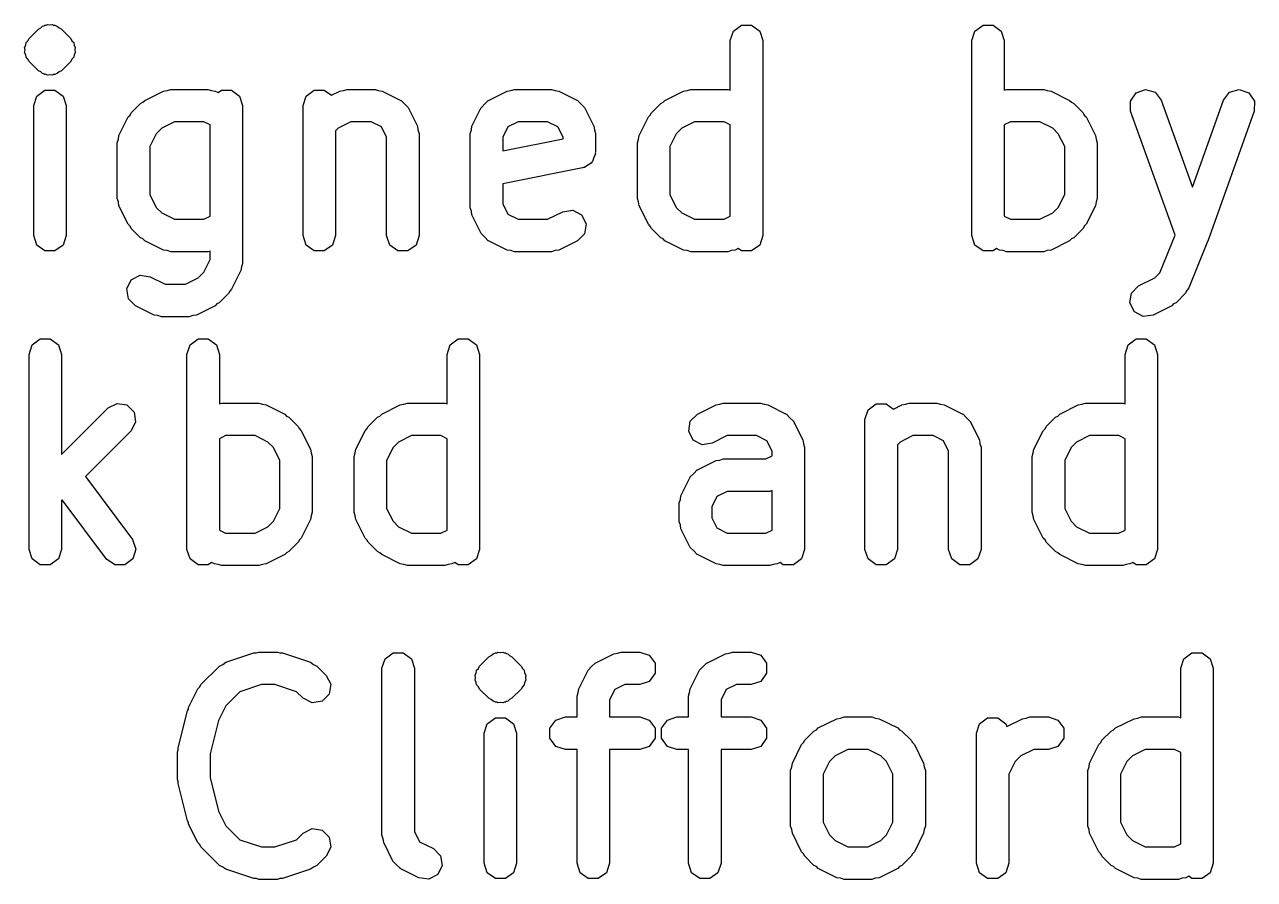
# Model space of a CAD drawing. Extents: x 0 to 132, y -20 to 105.
# Drawn here: x 71.59 to 79.16, y 0.68 to 5.94 of the extents above; entities that cross this region are included whole.
import ezdxf

# ---------------------------------------------------------------- set-up
doc = ezdxf.new("R2010")
doc.units = 0
doc.layers.add('BLACK', color=7, linetype='CONTINUOUS')

msp = doc.modelspace()

# ---------------------------------------------------------------- linework, layer by layer
at = {"layer": 'BLACK', "linetype": 'CONTINUOUS'}
for p, q in [((71.6181, 5.85271), (71.6753, 5.90985)), ((71.6753, 5.90985), (71.6894, 5.91704)), ((71.6894, 5.91704), (71.7006, 5.92824)), ((71.7006, 5.92824), (71.7086, 5.92951)), ((71.7086, 5.92951), (71.7151, 5.93425)), ((71.7151, 5.93425), (71.7232, 5.93425)), ((71.7232, 5.93425), (71.7304, 5.93791)), ((71.7304, 5.93791), (71.746, 5.93543)), ((71.746, 5.93543), (71.7616, 5.93791)), ((71.7616, 5.93791), (71.7688, 5.93425)), ((71.7688, 5.93425), (71.7769, 5.93425)), ((71.7769, 5.93425), (71.7834, 5.9295)), ((71.7834, 5.9295), (71.7914, 5.92824)), ((71.7914, 5.92824), (71.8026, 5.91704)), ((71.8026, 5.91704), (71.8167, 5.90985)), ((71.8167, 5.90985), (71.8739, 5.85271)), ((75.9508, 5.89792), (76.0008, 5.93425)), ((76.0008, 5.93425), (76.0626, 5.93425)), ((76.0626, 5.93425), (76.1126, 5.89792)), ((77.4365, 5.89792), (77.4865, 5.93425)), ((77.4865, 5.93425), (77.5483, 5.93425)), ((77.5483, 5.93425), (77.5983, 5.89792)), ((71.5973, 5.81175), (71.5998, 5.8274)), ((71.5998, 5.8274), (71.611, 5.8386)), ((71.611, 5.8386), (71.6181, 5.85271)), ((71.8739, 5.85271), (71.881, 5.8386)), ((71.881, 5.8386), (71.8922, 5.8274)), ((71.8922, 5.8274), (71.8947, 5.81175)), ((75.9317, 5.83914), (75.9508, 5.89792)), ((75.9317, 5.5345), (75.9317, 5.83914)), ((76.1126, 5.89792), (76.1317, 5.83914)), ((76.1317, 5.83914), (76.1317, 4.63914)), ((77.4174, 5.83914), (77.4365, 5.89792)), ((77.4174, 4.63914), (77.4174, 5.83914)), ((77.5983, 5.89792), (77.6174, 5.83914)), ((77.6174, 5.83914), (77.6174, 5.5345)), ((71.5901, 5.79764), (71.5973, 5.81175)), ((71.5926, 5.782), (71.5901, 5.79764)), ((71.5901, 5.76636), (71.5926, 5.782)), ((71.5973, 5.75224), (71.5901, 5.76636)), ((71.5998, 5.7366), (71.5973, 5.75224)), ((71.8947, 5.75224), (71.8922, 5.7366)), ((71.8947, 5.81175), (71.9019, 5.79764)), ((71.9019, 5.76636), (71.8947, 5.75224)), ((71.9019, 5.79764), (71.8994, 5.782)), ((71.8994, 5.782), (71.9019, 5.76636)), ((71.611, 5.7254), (71.5998, 5.7366)), ((71.6181, 5.71129), (71.611, 5.7254)), ((71.6753, 5.65415), (71.6181, 5.71129)), ((71.8739, 5.71129), (71.8167, 5.65415)), ((71.881, 5.7254), (71.8739, 5.71129)), ((71.8922, 5.7366), (71.881, 5.7254)), ((71.6894, 5.64696), (71.6753, 5.65415)), ((71.7006, 5.63576), (71.6894, 5.64696)), ((71.7086, 5.63449), (71.7006, 5.63576)), ((71.7151, 5.62975), (71.7086, 5.63449)), ((71.7232, 5.62975), (71.7151, 5.62975)), ((71.7304, 5.62609), (71.7232, 5.62975)), ((71.746, 5.62857), (71.7304, 5.62609)), ((71.7616, 5.62609), (71.746, 5.62857)), ((71.7688, 5.62975), (71.7616, 5.62609)), ((71.7769, 5.62975), (71.7688, 5.62975)), ((71.7834, 5.6345), (71.7769, 5.62975)), ((71.7914, 5.63576), (71.7834, 5.6345)), ((71.8026, 5.64696), (71.7914, 5.63576)), ((71.8167, 5.65415), (71.8026, 5.64696)), ((71.6651, 5.49792), (71.7151, 5.53425)), ((71.7151, 5.53425), (71.7769, 5.53425)), ((71.7769, 5.53425), (71.8269, 5.49792)), ((72.3298, 5.47144), (72.4441, 5.52858)), ((72.4441, 5.52858), (72.4669, 5.53202)), ((72.4669, 5.53202), (72.4889, 5.53914)), ((72.4889, 5.53914), (72.7174, 5.53914)), ((72.7174, 5.53914), (72.7394, 5.53202)), ((72.7394, 5.53202), (72.7621, 5.52858)), ((72.7621, 5.52858), (72.7804, 5.51944)), ((72.7804, 5.51944), (72.8008, 5.53425)), ((72.8008, 5.53425), (72.8626, 5.53425)), ((72.8626, 5.53425), (72.9126, 5.49792)), ((73.3222, 5.49792), (73.3722, 5.53425)), ((73.3722, 5.53425), (73.434, 5.53425)), ((73.434, 5.53425), (73.4777, 5.50252)), ((73.4777, 5.50252), (73.5298, 5.52858)), ((73.5298, 5.52858), (73.5526, 5.53202)), ((73.5526, 5.53202), (73.5746, 5.53914)), ((73.5746, 5.53914), (73.746, 5.53914)), ((73.746, 5.53914), (73.7679, 5.53202)), ((73.7679, 5.53202), (73.7907, 5.52858)), ((73.7907, 5.52858), (73.905, 5.47144)), ((74.4441, 5.47144), (74.5584, 5.52858)), ((74.5584, 5.52858), (74.5812, 5.53202)), ((74.5812, 5.53202), (74.6031, 5.53914)), ((74.6031, 5.53914), (74.8317, 5.53914)), ((74.8317, 5.53914), (74.8536, 5.53202)), ((74.8536, 5.53202), (74.8764, 5.52858)), ((74.8764, 5.52858), (74.9907, 5.47144)), ((75.5298, 5.47144), (75.6441, 5.52858)), ((75.6441, 5.52858), (75.6669, 5.53202)), ((75.6669, 5.53202), (75.6889, 5.53914)), ((75.6889, 5.53914), (75.9174, 5.53914)), ((75.9174, 5.53914), (75.9317, 5.5345)), ((77.6174, 5.5345), (77.6317, 5.53914)), ((77.6317, 5.53914), (77.8603, 5.53914)), ((77.8603, 5.53914), (77.8822, 5.53202)), ((77.8822, 5.53202), (77.905, 5.52858)), ((77.905, 5.52858), (78.0193, 5.47144)), ((78.4278, 5.51831), (78.486, 5.5391)), ((78.486, 5.5391), (78.5453, 5.52171)), ((79.0039, 5.52171), (79.0632, 5.5391)), ((79.0632, 5.5391), (79.1214, 5.51831)), ((71.646, 5.43914), (71.6651, 5.49792)), ((71.8269, 5.49792), (71.846, 5.43914)), ((72.2467, 5.39557), (72.3039, 5.45271)), ((72.3039, 5.45271), (72.3183, 5.46007)), ((72.3183, 5.46007), (72.3298, 5.47144)), ((72.9126, 5.49792), (72.9317, 5.43914)), ((73.3031, 5.43914), (73.3222, 5.49792)), ((73.905, 5.47144), (73.9056, 5.47088)), ((73.9056, 5.47088), (73.9064, 5.47075)), ((73.9064, 5.47075), (73.9275, 5.44927)), ((73.9275, 5.44927), (73.949, 5.42807)), ((74.4001, 5.42807), (74.4216, 5.44923)), ((74.4216, 5.44923), (74.4428, 5.47075)), ((74.4428, 5.47075), (74.4436, 5.47088)), ((74.4436, 5.47088), (74.4441, 5.47144)), ((74.9907, 5.47144), (74.9913, 5.47088)), ((74.9913, 5.47088), (74.9921, 5.47075)), ((74.9921, 5.47075), (75.0132, 5.44928)), ((75.0132, 5.44928), (75.0348, 5.42807)), ((75.4467, 5.39557), (75.5039, 5.45271)), ((75.5039, 5.45271), (75.5183, 5.46007)), ((75.5183, 5.46007), (75.5298, 5.47144)), ((78.0193, 5.47144), (78.0308, 5.46007)), ((78.0308, 5.46007), (78.0453, 5.45271)), ((78.0453, 5.45271), (78.1024, 5.39557)), ((78.3929, 5.46729), (78.4278, 5.51831)), ((78.3947, 5.40551), (78.3929, 5.46729)), ((78.5453, 5.52171), (78.583, 5.47278)), ((78.583, 5.47278), (78.7746, 4.93646)), ((78.7746, 4.93646), (78.9661, 5.47278)), ((78.9661, 5.47278), (79.0039, 5.52171)), ((79.1214, 5.51831), (79.1562, 5.46729)), ((79.1562, 5.46729), (79.1545, 5.40551)), ((71.646, 4.63914), (71.646, 5.43914)), ((71.846, 5.43914), (71.846, 4.63914)), ((72.228, 5.36958), (72.2394, 5.38113)), ((72.2394, 5.38113), (72.2467, 5.39557)), ((72.9317, 5.43914), (72.9317, 4.46772)), ((73.3031, 4.63914), (73.3031, 5.43914)), ((73.949, 5.42807), (73.9492, 5.42729)), ((73.9492, 5.42729), (73.9497, 5.42672)), ((73.9497, 5.42672), (74.0069, 5.31244)), ((74.3423, 5.31244), (74.3994, 5.42672)), ((74.3994, 5.42672), (74.4, 5.42729)), ((74.4, 5.42729), (74.4001, 5.42807)), ((75.0348, 5.42807), (75.0349, 5.42729)), ((75.0349, 5.42729), (75.0354, 5.42672)), ((75.0354, 5.42672), (75.0926, 5.31244)), ((75.428, 5.36958), (75.4394, 5.38113)), ((75.4394, 5.38113), (75.4467, 5.39557)), ((78.1024, 5.39557), (78.1098, 5.38113)), ((78.1098, 5.38113), (78.1212, 5.36958)), ((78.6677, 4.64115), (78.3947, 5.40551)), ((79.1545, 5.40551), (78.8687, 4.60551)), ((72.1708, 5.25529), (72.228, 5.36958)), ((72.4338, 5.29982), (72.3996, 5.26562)), ((72.5125, 5.33914), (72.4338, 5.29982)), ((72.6938, 5.33914), (72.5125, 5.33914)), ((72.7317, 5.3202), (72.6938, 5.33914)), ((72.7317, 4.75809), (72.7317, 5.3202)), ((73.5195, 5.29982), (73.5031, 5.28344)), ((73.5982, 5.33914), (73.5195, 5.29982)), ((73.7224, 5.33914), (73.5982, 5.33914)), ((73.7857, 5.30746), (73.7224, 5.33914)), ((73.8174, 5.24411), (73.7857, 5.30746)), ((74.0069, 5.31244), (74.0103, 5.28964)), ((74.3388, 5.28964), (74.3423, 5.31244)), ((74.5634, 5.30746), (74.5317, 5.24411)), ((74.6267, 5.33914), (74.5634, 5.30746)), ((74.8081, 5.33914), (74.6267, 5.33914)), ((74.8715, 5.30746), (74.8081, 5.33914)), ((74.9031, 5.24411), (74.8715, 5.30746)), ((75.0926, 5.31244), (75.096, 5.28964)), ((75.3708, 5.25529), (75.428, 5.36958)), ((75.6338, 5.29982), (75.5996, 5.26562)), ((75.7125, 5.33914), (75.6338, 5.29982)), ((75.8938, 5.33914), (75.7125, 5.33914)), ((75.9317, 5.3202), (75.8938, 5.33914)), ((75.9317, 4.75809), (75.9317, 5.3202)), ((77.6553, 5.33914), (77.6174, 5.3202)), ((77.6174, 5.3202), (77.6174, 4.75809)), ((77.8367, 5.33914), (77.6553, 5.33914)), ((77.9153, 5.29981), (77.8367, 5.33914)), ((77.9495, 5.26562), (77.9153, 5.29981)), ((78.1212, 5.36958), (78.1783, 5.25529)), ((72.1603, 5.21057), (72.1674, 5.2325)), ((72.1674, 5.2325), (72.1708, 5.25529)), ((72.3996, 5.26562), (72.3603, 5.18697)), ((73.5031, 5.28344), (73.5031, 4.63914)), ((73.8174, 4.63914), (73.8174, 5.24411)), ((74.0103, 5.28964), (74.0174, 5.26771)), ((74.0174, 5.26771), (74.0174, 4.63914)), ((74.3317, 5.26771), (74.3388, 5.28964)), ((74.3317, 4.81057), (74.3317, 5.26771)), ((74.5317, 5.24411), (74.5317, 5.16112)), ((74.5317, 5.16112), (74.9031, 5.23541)), ((74.9031, 5.23541), (74.9031, 5.24411)), ((75.096, 5.28964), (75.1031, 5.26771)), ((75.1031, 5.26771), (75.1031, 5.15343)), ((75.3603, 5.21057), (75.3674, 5.2325)), ((75.3674, 5.2325), (75.3708, 5.25529)), ((75.5996, 5.26562), (75.5603, 5.18697)), ((77.9889, 5.18697), (77.9495, 5.26562)), ((78.1783, 5.25529), (78.1817, 5.2325)), ((78.1817, 5.2325), (78.1889, 5.21057)), ((72.1603, 4.86771), (72.1603, 5.21057)), ((72.3603, 5.18697), (72.3603, 4.89132)), ((75.1031, 5.15343), (75.1013, 5.14769)), ((75.1013, 5.14769), (75.1025, 5.14178)), ((75.3603, 4.86771), (75.3603, 5.21057)), ((75.5603, 5.18697), (75.5603, 4.89132)), ((77.9889, 4.89132), (77.9889, 5.18697)), ((78.1889, 5.21057), (78.1889, 4.86771)), ((75.0545, 5.07322), (75.034, 5.05832)), ((75.0766, 5.08562), (75.0545, 5.07322)), ((75.0792, 5.09111), (75.0766, 5.08562)), ((75.084, 5.09465), (75.0792, 5.09111)), ((75.0919, 5.11875), (75.084, 5.09465)), ((75.1025, 5.14178), (75.0919, 5.11875)), ((75.0228, 5.05537), (74.5317, 4.95716)), ((75.028, 5.05832), (75.0228, 5.05537)), ((75.034, 5.05832), (75.028, 5.05832)), ((74.5317, 4.95716), (74.5317, 4.83418)), ((72.1674, 4.84579), (72.1603, 4.86771)), ((72.1708, 4.82299), (72.1674, 4.84579)), ((72.3603, 4.89132), (72.3996, 4.81266)), ((75.3674, 4.84579), (75.3603, 4.86771)), ((75.3708, 4.82299), (75.3674, 4.84579)), ((75.5603, 4.89132), (75.5996, 4.81266)), ((77.9495, 4.81266), (77.9889, 4.89132)), ((78.1817, 4.84579), (78.1783, 4.82299)), ((78.1889, 4.86771), (78.1817, 4.84579)), ((72.228, 4.70871), (72.1708, 4.82299)), ((72.3996, 4.81266), (72.4338, 4.77847)), ((72.4338, 4.77847), (72.5125, 4.73914)), ((74.3388, 4.78864), (74.3317, 4.81057)), ((74.3423, 4.76585), (74.3388, 4.78864)), ((74.5317, 4.83418), (74.5634, 4.77082)), ((74.5634, 4.77082), (74.6267, 4.73914)), ((74.8081, 4.73914), (74.9013, 4.78573)), ((74.9013, 4.78573), (74.9624, 4.79493)), ((74.9624, 4.79493), (75.0172, 4.76646)), ((75.428, 4.70871), (75.3708, 4.82299)), ((75.5996, 4.81266), (75.6338, 4.77847)), ((75.6338, 4.77847), (75.7125, 4.73914)), ((77.8367, 4.73914), (77.9153, 4.77847)), ((77.9153, 4.77847), (77.9495, 4.81266)), ((78.1783, 4.82299), (78.1212, 4.70871)), ((72.2394, 4.69716), (72.228, 4.70871)), ((72.2467, 4.68272), (72.2394, 4.69716)), ((72.5125, 4.73914), (72.6938, 4.73914)), ((72.6938, 4.73914), (72.7317, 4.75809)), ((74.3994, 4.65156), (74.3423, 4.76585)), ((74.6267, 4.73914), (74.8081, 4.73914)), ((75.0172, 4.76646), (75.0449, 4.71118)), ((75.0449, 4.71118), (75.0348, 4.65021)), ((75.4394, 4.69716), (75.428, 4.70871)), ((75.4467, 4.68272), (75.4394, 4.69716)), ((75.7125, 4.73914), (75.8938, 4.73914)), ((75.8938, 4.73914), (75.9317, 4.75809)), ((77.6174, 4.75809), (77.6553, 4.73914)), ((77.6553, 4.73914), (77.8367, 4.73914)), ((78.1098, 4.69716), (78.1024, 4.68272)), ((78.1212, 4.70871), (78.1098, 4.69716)), ((71.6651, 4.58036), (71.646, 4.63914)), ((71.846, 4.63914), (71.8269, 4.58036)), ((72.3039, 4.62558), (72.2467, 4.68272)), ((72.3183, 4.61822), (72.3039, 4.62558)), ((72.3298, 4.60684), (72.3183, 4.61822)), ((73.3222, 4.58036), (73.3031, 4.63914)), ((73.5031, 4.63914), (73.484, 4.58036)), ((73.8365, 4.58036), (73.8174, 4.63914)), ((74.0174, 4.63914), (73.9983, 4.58036)), ((74.4, 4.651), (74.3994, 4.65156)), ((74.4001, 4.65021), (74.4, 4.651)), ((74.4216, 4.62907), (74.4001, 4.65021)), ((74.4428, 4.60753), (74.4216, 4.62907)), ((75.0348, 4.65021), (74.9907, 4.60684)), ((75.5039, 4.62558), (75.4467, 4.68272)), ((75.5183, 4.61822), (75.5039, 4.62558)), ((75.5298, 4.60684), (75.5183, 4.61822)), ((76.1317, 4.63914), (76.1126, 4.58036)), ((77.4365, 4.58036), (77.4174, 4.63914)), ((78.0308, 4.61822), (78.0193, 4.60684)), ((78.0453, 4.62558), (78.0308, 4.61822)), ((78.1024, 4.68272), (78.0453, 4.62558)), ((78.5751, 4.40963), (78.6677, 4.64115)), ((71.7151, 4.54404), (71.6651, 4.58036)), ((71.7769, 4.54404), (71.7151, 4.54404)), ((71.8269, 4.58036), (71.7769, 4.54404)), ((72.4441, 4.5497), (72.3298, 4.60684)), ((72.4669, 4.54627), (72.4441, 4.5497)), ((72.4889, 4.53914), (72.4669, 4.54627)), ((72.7317, 4.54378), (72.7174, 4.53914)), ((72.7317, 4.49132), (72.7317, 4.54378)), ((73.3722, 4.54404), (73.3222, 4.58036)), ((73.434, 4.54404), (73.3722, 4.54404)), ((73.484, 4.58036), (73.434, 4.54404)), ((73.8865, 4.54404), (73.8365, 4.58036)), ((73.9483, 4.54404), (73.8865, 4.54404)), ((73.9983, 4.58036), (73.9483, 4.54404)), ((74.4436, 4.6074), (74.4428, 4.60753)), ((74.4441, 4.60684), (74.4436, 4.6074)), ((74.5584, 4.5497), (74.4441, 4.60684)), ((74.5812, 4.54627), (74.5584, 4.5497)), ((74.6031, 4.53914), (74.5812, 4.54627)), ((74.8536, 4.54627), (74.8317, 4.53914)), ((74.8764, 4.5497), (74.8536, 4.54627)), ((74.9907, 4.60684), (74.8764, 4.5497)), ((75.6441, 4.5497), (75.5298, 4.60684)), ((75.6669, 4.54627), (75.6441, 4.5497)), ((75.6889, 4.53914), (75.6669, 4.54627)), ((75.9394, 4.54627), (75.9174, 4.53914)), ((75.9621, 4.5497), (75.9394, 4.54627)), ((75.9804, 4.55884), (75.9621, 4.5497)), ((76.0008, 4.54404), (75.9804, 4.55884)), ((76.0626, 4.54404), (76.0008, 4.54404)), ((76.1126, 4.58036), (76.0626, 4.54404)), ((77.4865, 4.54404), (77.4365, 4.58036)), ((77.5483, 4.54404), (77.4865, 4.54404)), ((77.5687, 4.55884), (77.5483, 4.54404)), ((77.587, 4.5497), (77.5687, 4.55884)), ((77.6098, 4.54627), (77.587, 4.5497)), ((77.6317, 4.53914), (77.6098, 4.54627)), ((77.8822, 4.54627), (77.8603, 4.53914)), ((77.905, 4.5497), (77.8822, 4.54627)), ((78.0193, 4.60684), (77.905, 4.5497)), ((78.8674, 4.602), (78.7531, 4.31629)), ((78.8675, 4.60396), (78.8674, 4.602)), ((78.8687, 4.60551), (78.8675, 4.60396)), ((72.7174, 4.53914), (72.4889, 4.53914)), ((72.6924, 4.41266), (72.7317, 4.49132)), ((72.9317, 4.46772), (72.9246, 4.44579)), ((74.8317, 4.53914), (74.6031, 4.53914)), ((75.9174, 4.53914), (75.6889, 4.53914)), ((77.8603, 4.53914), (77.6317, 4.53914)), ((72.2462, 4.36646), (72.301, 4.39493)), ((72.301, 4.39493), (72.3621, 4.38573)), ((72.6582, 4.37847), (72.6924, 4.41266)), ((72.9212, 4.42299), (72.864, 4.30871)), ((72.9246, 4.44579), (72.9212, 4.42299)), ((78.5439, 4.37847), (78.5751, 4.40963)), ((72.2185, 4.31118), (72.2462, 4.36646)), ((72.3621, 4.38573), (72.4553, 4.33914)), ((72.4553, 4.33914), (72.5795, 4.33914)), ((72.5795, 4.33914), (72.6582, 4.37847)), ((78.4001, 4.28522), (78.4441, 4.32858)), ((78.4441, 4.32858), (78.5439, 4.37847)), ((78.7531, 4.31629), (78.7402, 4.30075)), ((72.2287, 4.25021), (72.2185, 4.31118)), ((72.2727, 4.20684), (72.2287, 4.25021)), ((72.8453, 4.28272), (72.7881, 4.22558)), ((72.8526, 4.29716), (72.8453, 4.28272)), ((72.864, 4.30871), (72.8526, 4.29716)), ((78.39, 4.22425), (78.4001, 4.28522)), ((78.731, 4.28272), (78.6739, 4.22558)), ((78.7402, 4.30075), (78.731, 4.28272)), ((72.387, 4.1497), (72.2727, 4.20684)), ((72.7621, 4.20684), (72.6479, 4.1497)), ((72.7737, 4.21822), (72.7621, 4.20684)), ((72.7881, 4.22558), (72.7737, 4.21822)), ((78.4176, 4.16897), (78.39, 4.22425)), ((78.4725, 4.1405), (78.4176, 4.16897)), ((78.6479, 4.20684), (78.5336, 4.1497)), ((78.6594, 4.21822), (78.6479, 4.20684)), ((78.6739, 4.22558), (78.6594, 4.21822)), ((72.4098, 4.14627), (72.387, 4.1497)), ((72.4317, 4.13914), (72.4098, 4.14627)), ((72.6031, 4.13914), (72.4317, 4.13914)), ((72.6251, 4.14627), (72.6031, 4.13914)), ((72.6479, 4.1497), (72.6251, 4.14627)), ((78.5336, 4.1497), (78.4725, 4.1405)), ((71.6174, 3.90714), (71.6365, 3.96592)), ((71.6365, 3.96592), (71.6865, 4.00225)), ((71.6865, 4.00225), (71.7483, 4.00225)), ((71.7483, 4.00225), (71.7983, 3.96592)), ((71.7983, 3.96592), (71.8174, 3.90714)), ((72.5889, 3.90714), (72.608, 3.96592)), ((72.608, 3.96592), (72.658, 4.00225)), ((72.658, 4.00225), (72.7198, 4.00225)), ((72.7198, 4.00225), (72.7698, 3.96592)), ((72.7698, 3.96592), (72.7889, 3.90714)), ((74.1889, 3.90714), (74.208, 3.96592)), ((74.208, 3.96592), (74.258, 4.00225)), ((74.258, 4.00225), (74.3198, 4.00225)), ((74.3198, 4.00225), (74.3698, 3.96592)), ((74.3698, 3.96592), (74.3889, 3.90714)), ((78.3603, 3.90714), (78.3794, 3.96592)), ((78.3794, 3.96592), (78.4294, 4.00225)), ((78.4294, 4.00225), (78.4912, 4.00225)), ((78.4912, 4.00225), (78.5412, 3.96592)), ((78.5412, 3.96592), (78.5603, 3.90714)), ((71.6174, 2.70714), (71.6174, 3.90714)), ((71.8174, 3.90714), (71.8174, 3.29142)), ((72.5889, 2.70714), (72.5889, 3.90714)), ((72.7889, 3.90714), (72.7889, 3.6025)), ((74.1889, 3.6025), (74.1889, 3.90714)), ((74.3889, 3.90714), (74.3889, 2.70714)), ((78.3603, 3.6025), (78.3603, 3.90714)), ((78.5603, 3.90714), (78.5603, 2.70714)), ((71.8174, 3.29142), (72.1039, 3.57785)), ((72.1039, 3.57785), (72.1589, 3.60591)), ((72.1589, 3.60591), (72.22, 3.59624)), ((72.22, 3.59624), (72.2637, 3.55254)), ((72.7889, 3.6025), (72.8031, 3.60714)), ((72.8031, 3.60714), (73.0317, 3.60714)), ((73.0317, 3.60714), (73.0536, 3.60002)), ((73.0536, 3.60002), (73.0764, 3.59658)), ((73.0764, 3.59658), (73.1907, 3.53944)), ((73.787, 3.53944), (73.9013, 3.59658)), ((73.9013, 3.59658), (73.9241, 3.60002)), ((73.9241, 3.60002), (73.946, 3.60714)), ((73.946, 3.60714), (74.1746, 3.60714)), ((74.1746, 3.60714), (74.1889, 3.6025)), ((75.7298, 3.53944), (75.8441, 3.59658)), ((75.8441, 3.59658), (75.8669, 3.60002)), ((75.8669, 3.60002), (75.8889, 3.60714)), ((75.8889, 3.60714), (76.1174, 3.60714)), ((76.1174, 3.60714), (76.1394, 3.60002)), ((76.1394, 3.60002), (76.1621, 3.59658)), ((76.1621, 3.59658), (76.2764, 3.53944)), ((76.7603, 3.50714), (76.7794, 3.56592)), ((76.7794, 3.56592), (76.8294, 3.60225)), ((76.8294, 3.60225), (76.8912, 3.60225)), ((76.8912, 3.60225), (76.9349, 3.57052)), ((76.9349, 3.57052), (76.987, 3.59658)), ((76.987, 3.59658), (77.0098, 3.60002)), ((77.0098, 3.60002), (77.0317, 3.60714)), ((77.0317, 3.60714), (77.2031, 3.60714)), ((77.2031, 3.60714), (77.2251, 3.60002)), ((77.2251, 3.60002), (77.2479, 3.59658)), ((77.2479, 3.59658), (77.3621, 3.53944)), ((77.9584, 3.53944), (78.0727, 3.59658)), ((78.0727, 3.59658), (78.0955, 3.60002)), ((78.0955, 3.60002), (78.1174, 3.60714)), ((78.1174, 3.60714), (78.346, 3.60714)), ((78.346, 3.60714), (78.3603, 3.6025)), ((72.2733, 3.4915), (72.2453, 3.43643)), ((72.2637, 3.55254), (72.2733, 3.4915)), ((73.1907, 3.53944), (73.2023, 3.52807)), ((73.2023, 3.52807), (73.2167, 3.52071)), ((73.2167, 3.52071), (73.2739, 3.46357)), ((73.7039, 3.46357), (73.761, 3.52071)), ((73.761, 3.52071), (73.7754, 3.52807)), ((73.7754, 3.52807), (73.787, 3.53944)), ((75.6757, 3.43511), (75.6858, 3.49607)), ((75.6858, 3.49607), (75.7298, 3.53944)), ((76.2764, 3.53944), (76.277, 3.53889)), ((76.277, 3.53889), (76.2778, 3.53875)), ((76.2778, 3.53875), (76.2989, 3.51729)), ((76.2989, 3.51729), (76.3205, 3.49607)), ((76.3205, 3.49607), (76.3206, 3.49529)), ((76.3206, 3.49529), (76.3212, 3.49472)), ((76.3212, 3.49472), (76.3783, 3.38044)), ((76.7603, 2.70714), (76.7603, 3.50714)), ((77.3621, 3.53944), (77.3627, 3.53889)), ((77.3627, 3.53889), (77.3635, 3.53875)), ((77.3635, 3.53875), (77.3846, 3.51729)), ((77.3846, 3.51729), (77.4062, 3.49607)), ((77.4062, 3.49607), (77.4063, 3.49529)), ((77.4063, 3.49529), (77.4069, 3.49472)), ((77.4069, 3.49472), (77.464, 3.38044)), ((77.8753, 3.46357), (77.9324, 3.52071)), ((77.9324, 3.52071), (77.9469, 3.52807)), ((77.9469, 3.52807), (77.9584, 3.53944)), ((72.2453, 3.43643), (71.9638, 3.1549)), ((72.8267, 3.40714), (72.7889, 3.3882)), ((73.0081, 3.40714), (72.8267, 3.40714)), ((73.0868, 3.36781), (73.0081, 3.40714)), ((73.2739, 3.46357), (73.2812, 3.44913)), ((73.2812, 3.44913), (73.2926, 3.43758)), ((73.2926, 3.43758), (73.3497, 3.32329)), ((73.628, 3.32329), (73.6851, 3.43758)), ((73.6851, 3.43758), (73.6965, 3.44913)), ((73.6965, 3.44913), (73.7039, 3.46357)), ((73.9696, 3.40714), (73.891, 3.36782)), ((74.151, 3.40714), (73.9696, 3.40714)), ((74.1889, 3.3882), (74.151, 3.40714)), ((75.7033, 3.37983), (75.6757, 3.43511)), ((75.9125, 3.40714), (75.8193, 3.36056)), ((76.0938, 3.40714), (75.9125, 3.40714)), ((76.1572, 3.37546), (76.0938, 3.40714)), ((77.0553, 3.40714), (76.9767, 3.36782)), ((77.1795, 3.40714), (77.0553, 3.40714)), ((77.2429, 3.37546), (77.1795, 3.40714)), ((77.7994, 3.32329), (77.8566, 3.43758)), ((77.8566, 3.43758), (77.8679, 3.44913)), ((77.8679, 3.44913), (77.8753, 3.46357)), ((78.141, 3.40714), (78.0624, 3.36781)), ((78.3224, 3.40714), (78.141, 3.40714)), ((78.3603, 3.3882), (78.3224, 3.40714)), ((72.7889, 3.3882), (72.7889, 2.82609)), ((73.121, 3.33362), (73.0868, 3.36781)), ((73.1603, 3.25497), (73.121, 3.33362)), ((73.8568, 3.33362), (73.8174, 3.25497)), ((73.891, 3.36782), (73.8568, 3.33362)), ((74.1889, 2.82609), (74.1889, 3.3882)), ((75.7582, 3.35135), (75.7033, 3.37983)), ((75.8193, 3.36056), (75.7582, 3.35135)), ((76.1889, 3.31211), (76.1572, 3.37546)), ((76.3783, 3.38044), (76.3817, 3.35764)), ((76.3817, 3.35764), (76.3889, 3.33571)), ((76.3889, 3.33571), (76.3889, 2.70714)), ((76.9767, 3.36782), (76.9603, 3.35144)), ((76.9603, 3.35144), (76.9603, 2.70714)), ((77.2746, 3.31211), (77.2429, 3.37546)), ((77.464, 3.38044), (77.4674, 3.35764)), ((77.4674, 3.35764), (77.4746, 3.33571)), ((77.4746, 3.33571), (77.4746, 2.70714)), ((78.0282, 3.33362), (77.9889, 3.25497)), ((78.0624, 3.36781), (78.0282, 3.33362)), ((78.3603, 2.82609), (78.3603, 3.3882)), ((73.1603, 2.95932), (73.1603, 3.25497)), ((73.3497, 3.32329), (73.3532, 3.3005)), ((73.3532, 3.3005), (73.3603, 3.27857)), ((73.3603, 3.27857), (73.3603, 2.93572)), ((73.6174, 3.27857), (73.6246, 3.3005)), ((73.6174, 2.93572), (73.6174, 3.27857)), ((73.6246, 3.3005), (73.628, 3.32329)), ((73.8174, 3.25497), (73.8174, 2.95932)), ((75.7298, 3.19658), (75.8441, 3.25373)), ((75.8441, 3.25373), (75.8669, 3.25716)), ((75.8669, 3.25716), (75.8889, 3.26429)), ((75.8889, 3.26429), (76.151, 3.26429)), ((76.151, 3.26429), (76.1889, 3.28323)), ((76.1889, 3.28323), (76.1889, 3.31211)), ((77.2746, 2.70714), (77.2746, 3.31211)), ((77.7889, 3.27857), (77.796, 3.3005)), ((77.7889, 2.93572), (77.7889, 3.27857)), ((77.796, 3.3005), (77.7994, 3.32329)), ((77.9889, 3.25497), (77.9889, 2.95932)), ((75.7073, 3.1744), (75.7285, 3.1959)), ((75.7285, 3.1959), (75.7293, 3.19603)), ((75.7293, 3.19603), (75.7298, 3.19658)), ((71.9638, 3.1549), (72.2546, 2.76714)), ((75.628, 3.03758), (75.6851, 3.15186)), ((75.6851, 3.15186), (75.6857, 3.15243)), ((75.6857, 3.15243), (75.6858, 3.15322)), ((75.6858, 3.15322), (75.7073, 3.1744)), ((75.6246, 3.01478), (75.628, 3.03758)), ((75.8491, 3.03261), (75.8174, 2.96925)), ((75.9125, 3.06429), (75.8491, 3.03261)), ((76.1746, 3.06429), (75.9125, 3.06429)), ((76.1889, 3.06893), (76.1746, 3.06429)), ((76.1889, 2.82609), (76.1889, 3.06893)), ((71.8209, 3.01205), (71.8174, 3.00858)), ((71.8174, 3.00858), (71.8174, 2.70714)), ((72.0946, 2.64714), (71.8209, 3.01205)), ((73.121, 2.88067), (73.1603, 2.95932)), ((73.8174, 2.95932), (73.8568, 2.88066)), ((75.6174, 2.99286), (75.6246, 3.01478)), ((75.6174, 2.87857), (75.6174, 2.99286)), ((75.8174, 2.96925), (75.8174, 2.90218)), ((77.9889, 2.95932), (78.0282, 2.88066)), ((73.0868, 2.84647), (73.121, 2.88067)), ((73.3497, 2.89099), (73.2926, 2.77671)), ((73.3532, 2.91379), (73.3497, 2.89099)), ((73.3603, 2.93572), (73.3532, 2.91379)), ((73.6246, 2.91379), (73.6174, 2.93572)), ((73.628, 2.89099), (73.6246, 2.91379)), ((73.6851, 2.77671), (73.628, 2.89099)), ((73.8568, 2.88066), (73.8909, 2.84647)), ((75.6246, 2.85664), (75.6174, 2.87857)), ((75.8174, 2.90218), (75.8491, 2.83882)), ((77.796, 2.91379), (77.7889, 2.93572)), ((77.7994, 2.89099), (77.796, 2.91379)), ((77.8566, 2.77671), (77.7994, 2.89099)), ((78.0282, 2.88066), (78.0624, 2.84647)), ((72.7889, 2.82609), (72.8267, 2.80714)), ((72.8267, 2.80714), (73.0081, 2.80714)), ((73.0081, 2.80714), (73.0868, 2.84647)), ((73.8909, 2.84647), (73.9696, 2.80714)), ((73.9696, 2.80714), (74.151, 2.80714)), ((74.151, 2.80714), (74.1889, 2.82609)), ((75.628, 2.83385), (75.6246, 2.85664)), ((75.6851, 2.71956), (75.628, 2.83385)), ((75.8491, 2.83882), (75.9125, 2.80714)), ((75.9125, 2.80714), (76.151, 2.80714)), ((76.151, 2.80714), (76.1889, 2.82609)), ((78.0624, 2.84647), (78.141, 2.80714)), ((78.141, 2.80714), (78.3224, 2.80714)), ((78.3224, 2.80714), (78.3603, 2.82609)), ((72.2546, 2.76714), (72.2746, 2.70866)), ((73.2739, 2.75072), (73.2167, 2.69358)), ((73.2812, 2.76516), (73.2739, 2.75072)), ((73.2926, 2.77671), (73.2812, 2.76516)), ((73.6965, 2.76516), (73.6851, 2.77671)), ((73.7039, 2.75072), (73.6965, 2.76516)), ((73.761, 2.69358), (73.7039, 2.75072)), ((77.8679, 2.76516), (77.8566, 2.77671)), ((77.8753, 2.75072), (77.8679, 2.76516)), ((77.9324, 2.69358), (77.8753, 2.75072)), ((71.6365, 2.64837), (71.6174, 2.70714)), ((71.6865, 2.61204), (71.6365, 2.64837)), ((71.7983, 2.64836), (71.7483, 2.61204)), ((71.8174, 2.70714), (71.7983, 2.64836)), ((72.2564, 2.6496), (72.2069, 2.61252)), ((72.2746, 2.70866), (72.2564, 2.6496)), ((72.608, 2.64837), (72.5889, 2.70714)), ((72.658, 2.61204), (72.608, 2.64837)), ((73.1907, 2.67484), (73.0764, 2.6177)), ((73.2023, 2.68622), (73.1907, 2.67484)), ((73.2167, 2.69358), (73.2023, 2.68622)), ((73.7754, 2.68622), (73.761, 2.69358)), ((73.787, 2.67484), (73.7754, 2.68622)), ((73.9013, 2.6177), (73.787, 2.67484)), ((74.3698, 2.64836), (74.3198, 2.61204)), ((74.3889, 2.70714), (74.3698, 2.64836)), ((75.6857, 2.719), (75.6851, 2.71956)), ((75.6858, 2.71821), (75.6857, 2.719)), ((75.7073, 2.69705), (75.6858, 2.71821)), ((75.7285, 2.67553), (75.7073, 2.69705)), ((75.7293, 2.6754), (75.7285, 2.67553)), ((75.7298, 2.67484), (75.7293, 2.6754)), ((75.8441, 2.6177), (75.7298, 2.67484)), ((76.3698, 2.64836), (76.3198, 2.61204)), ((76.3889, 2.70714), (76.3698, 2.64836)), ((76.7794, 2.64836), (76.7603, 2.70714)), ((76.8294, 2.61204), (76.7794, 2.64836)), ((76.9412, 2.64836), (76.8912, 2.61204)), ((76.9603, 2.70714), (76.9412, 2.64836)), ((77.2937, 2.64836), (77.2746, 2.70714)), ((77.3437, 2.61204), (77.2937, 2.64836)), ((77.4555, 2.64836), (77.4055, 2.61204)), ((77.4746, 2.70714), (77.4555, 2.64836)), ((77.9469, 2.68622), (77.9324, 2.69358)), ((77.9584, 2.67484), (77.9469, 2.68622)), ((78.0727, 2.6177), (77.9584, 2.67484)), ((78.5412, 2.64836), (78.4912, 2.61204)), ((78.5603, 2.70714), (78.5412, 2.64836)), ((71.7483, 2.61204), (71.6865, 2.61204)), ((72.1451, 2.61158), (72.0946, 2.64714)), ((72.2069, 2.61252), (72.1451, 2.61158)), ((72.7198, 2.61204), (72.658, 2.61204)), ((72.7401, 2.62684), (72.7198, 2.61204)), ((72.7584, 2.6177), (72.7401, 2.62684)), ((72.7812, 2.61427), (72.7584, 2.6177)), ((72.8031, 2.60714), (72.7812, 2.61427)), ((73.0317, 2.60714), (72.8031, 2.60714)), ((73.0536, 2.61427), (73.0317, 2.60714)), ((73.0764, 2.6177), (73.0536, 2.61427)), ((73.9241, 2.61427), (73.9013, 2.6177)), ((73.946, 2.60714), (73.9241, 2.61427)), ((74.1746, 2.60714), (73.946, 2.60714)), ((74.1965, 2.61427), (74.1746, 2.60714)), ((74.2193, 2.6177), (74.1965, 2.61427)), ((74.2376, 2.62684), (74.2193, 2.6177)), ((74.258, 2.61204), (74.2376, 2.62684)), ((74.3198, 2.61204), (74.258, 2.61204)), ((75.8669, 2.61427), (75.8441, 2.6177)), ((75.8889, 2.60714), (75.8669, 2.61427)), ((76.1746, 2.60714), (75.8889, 2.60714)), ((76.1965, 2.61427), (76.1746, 2.60714)), ((76.2193, 2.6177), (76.1965, 2.61427)), ((76.2376, 2.62684), (76.2193, 2.6177)), ((76.258, 2.61204), (76.2376, 2.62684)), ((76.3198, 2.61204), (76.258, 2.61204)), ((76.8912, 2.61204), (76.8294, 2.61204)), ((77.4055, 2.61204), (77.3437, 2.61204)), ((78.0955, 2.61427), (78.0727, 2.6177)), ((78.1174, 2.60714), (78.0955, 2.61427)), ((78.346, 2.60714), (78.1174, 2.60714)), ((78.3679, 2.61427), (78.346, 2.60714)), ((78.3907, 2.6177), (78.3679, 2.61427)), ((78.409, 2.62684), (78.3907, 2.6177)), ((78.4294, 2.61204), (78.409, 2.62684)), ((78.4912, 2.61204), (78.4294, 2.61204)), ((72.8287, 2.01287), (73.0001, 2.07001)), ((73.0001, 2.07001), (73.0163, 2.07013)), ((73.0163, 2.07013), (73.0317, 2.07514)), ((73.0317, 2.07514), (73.146, 2.07514)), ((73.146, 2.07514), (73.1614, 2.07013)), ((73.1614, 2.07013), (73.1776, 2.07001)), ((73.1776, 2.07001), (73.349, 2.01287)), ((73.808, 2.03392), (73.858, 2.07025)), ((73.858, 2.07025), (73.9198, 2.07025)), ((73.9198, 2.07025), (73.9698, 2.03392)), ((74.3896, 1.98871), (74.4467, 2.04585)), ((74.4467, 2.04585), (74.4608, 2.05304)), ((74.4608, 2.05304), (74.472, 2.06424)), ((74.472, 2.06424), (74.48, 2.06551)), ((74.48, 2.06551), (74.4865, 2.07025)), ((74.4865, 2.07025), (74.4946, 2.07025)), ((74.4946, 2.07025), (74.5018, 2.07391)), ((74.5018, 2.07391), (74.5174, 2.07143)), ((74.5174, 2.07143), (74.5331, 2.07391)), ((74.5331, 2.07391), (74.5403, 2.07025)), ((74.5403, 2.07025), (74.5483, 2.07025)), ((74.5483, 2.07025), (74.5549, 2.0655)), ((74.5549, 2.0655), (74.5628, 2.06424)), ((74.5628, 2.06424), (74.574, 2.05304)), ((74.574, 2.05304), (74.5881, 2.04585)), ((74.5881, 2.04585), (74.6453, 1.98871)), ((75.1013, 2.00744), (75.2156, 2.06459)), ((75.2156, 2.06459), (75.2384, 2.06802)), ((75.2384, 2.06802), (75.2603, 2.07514)), ((75.2603, 2.07514), (75.3746, 2.07514)), ((75.3746, 2.07514), (75.4333, 2.05605)), ((75.4333, 2.05605), (75.4697, 2.00604)), ((75.787, 2.00744), (75.9013, 2.06459)), ((75.9013, 2.06459), (75.9241, 2.06802)), ((75.9241, 2.06802), (75.946, 2.07514)), ((75.946, 2.07514), (76.0603, 2.07514)), ((76.0603, 2.07514), (76.1191, 2.05605)), ((76.1191, 2.05605), (76.1554, 2.00604)), ((78.7222, 2.03392), (78.7722, 2.07025)), ((78.7722, 2.07025), (78.834, 2.07025)), ((78.834, 2.07025), (78.884, 2.03392)), ((72.6753, 1.87443), (72.7896, 1.98871)), ((72.7896, 1.98871), (72.8101, 1.99918)), ((72.8101, 1.99918), (72.8287, 2.01287)), ((73.349, 2.01287), (73.3676, 1.99918)), ((73.3676, 1.99918), (73.3881, 1.98871)), ((73.3881, 1.98871), (73.4453, 1.93157)), ((73.7889, 1.97514), (73.808, 2.03392)), ((73.7889, 0.946572), (73.7889, 1.97514)), ((73.9698, 2.03392), (73.9889, 1.97514)), ((73.9889, 1.97514), (73.9889, 0.970177)), ((74.3712, 1.9634), (74.3824, 1.9746)), ((74.3824, 1.9746), (74.3896, 1.98871)), ((74.6453, 1.98871), (74.6525, 1.9746)), ((74.6525, 1.9746), (74.6637, 1.9634)), ((75.0572, 1.96407), (75.0787, 1.98523)), ((75.0787, 1.98523), (75.0999, 2.00675)), ((75.0999, 2.00675), (75.1007, 2.00689)), ((75.1007, 2.00689), (75.1013, 2.00744)), ((75.4697, 2.00604), (75.4697, 1.94424)), ((75.743, 1.96407), (75.7645, 1.98525)), ((75.7645, 1.98525), (75.7856, 2.00675)), ((75.7856, 2.00675), (75.7864, 2.00689)), ((75.7864, 2.00689), (75.787, 2.00744)), ((76.1554, 2.00604), (76.1554, 1.94424)), ((78.7031, 1.97514), (78.7222, 2.03392)), ((78.7031, 1.6705), (78.7031, 1.97514)), ((78.884, 2.03392), (78.9031, 1.97514)), ((78.9031, 1.97514), (78.9031, 0.775143)), ((73.4453, 1.93157), (73.4733, 1.8765)), ((74.3615, 1.93364), (74.3687, 1.94775)), ((74.364, 1.918), (74.3615, 1.93364)), ((74.3615, 1.90236), (74.364, 1.918)), ((74.3687, 1.88824), (74.3615, 1.90236)), ((74.3687, 1.94775), (74.3712, 1.9634)), ((74.6637, 1.9634), (74.6662, 1.94775)), ((74.6733, 1.90236), (74.6661, 1.88824)), ((74.6662, 1.94775), (74.6733, 1.93364)), ((74.6733, 1.93364), (74.6709, 1.918)), ((74.6709, 1.918), (74.6733, 1.90236)), ((74.9994, 1.84844), (75.0566, 1.96272)), ((75.0566, 1.96272), (75.0571, 1.96329)), ((75.0571, 1.96329), (75.0572, 1.96407)), ((75.4333, 1.89424), (75.3746, 1.87514)), ((75.4697, 1.94424), (75.4333, 1.89424)), ((75.6851, 1.84844), (75.7423, 1.96272)), ((75.7423, 1.96272), (75.7428, 1.96329)), ((75.7428, 1.96329), (75.743, 1.96407)), ((76.1191, 1.89424), (76.0603, 1.87514)), ((76.1554, 1.94424), (76.1191, 1.89424)), ((72.5994, 1.73415), (72.6566, 1.84844)), ((72.6566, 1.84844), (72.6679, 1.85998)), ((72.6679, 1.85998), (72.6753, 1.87443)), ((72.9143, 1.8306), (72.8282, 1.74448)), ((73.0479, 1.87514), (72.9143, 1.8306)), ((73.1298, 1.87514), (73.0479, 1.87514)), ((73.2634, 1.8306), (73.1298, 1.87514)), ((73.3039, 1.79015), (73.2634, 1.8306)), ((73.4733, 1.8765), (73.4637, 1.81546)), ((74.3712, 1.8726), (74.3687, 1.88824)), ((74.3824, 1.8614), (74.3712, 1.8726)), ((74.3896, 1.84729), (74.3824, 1.8614)), ((74.4467, 1.79015), (74.3896, 1.84729)), ((74.6453, 1.84729), (74.5881, 1.79015)), ((74.6525, 1.8614), (74.6453, 1.84729)), ((74.6637, 1.8726), (74.6525, 1.8614)), ((74.6661, 1.88824), (74.6637, 1.8726)), ((74.9889, 1.80371), (74.996, 1.82564)), ((74.996, 1.82564), (74.9994, 1.84844)), ((75.2205, 1.84346), (75.1889, 1.78011)), ((75.2839, 1.87514), (75.2205, 1.84346)), ((75.3746, 1.87514), (75.2839, 1.87514)), ((75.6746, 1.80371), (75.6817, 1.82564)), ((75.6817, 1.82564), (75.6851, 1.84844)), ((75.9062, 1.84346), (75.8746, 1.78011)), ((75.9696, 1.87514), (75.9062, 1.84346)), ((76.0603, 1.87514), (75.9696, 1.87514)), ((72.8282, 1.74448), (72.7832, 1.65453)), ((73.3589, 1.76209), (73.3039, 1.79015)), ((73.42, 1.77176), (73.3589, 1.76209)), ((73.4637, 1.81546), (73.42, 1.77176)), ((74.4608, 1.78296), (74.4467, 1.79015)), ((74.472, 1.77176), (74.4608, 1.78296)), ((74.48, 1.7705), (74.472, 1.77176)), ((74.4865, 1.76575), (74.48, 1.7705)), ((74.4946, 1.76575), (74.4865, 1.76575)), ((74.5018, 1.76209), (74.4946, 1.76575)), ((74.5174, 1.76457), (74.5018, 1.76209)), ((74.5331, 1.76209), (74.5174, 1.76457)), ((74.5403, 1.76575), (74.5331, 1.76209)), ((74.5483, 1.76575), (74.5403, 1.76575)), ((74.5549, 1.7705), (74.5483, 1.76575)), ((74.5628, 1.77176), (74.5549, 1.7705)), ((74.574, 1.78296), (74.5628, 1.77176)), ((74.5881, 1.79015), (74.574, 1.78296)), ((74.9889, 1.67514), (74.9889, 1.80371)), ((75.1889, 1.78011), (75.1889, 1.67514)), ((75.6746, 1.67514), (75.6746, 1.80371)), ((75.8746, 1.78011), (75.8746, 1.67514)), ((72.5347, 1.48511), (72.5918, 1.71368)), ((72.5918, 1.71368), (72.5978, 1.72313)), ((72.5978, 1.72313), (72.5994, 1.73415)), ((74.4365, 1.63392), (74.4865, 1.67025)), ((74.4865, 1.67025), (74.5483, 1.67025)), ((74.5483, 1.67025), (74.5983, 1.63392)), ((74.8586, 1.65604), (74.9174, 1.67514)), ((74.9174, 1.67514), (74.9889, 1.67514)), ((75.1889, 1.67514), (75.3746, 1.67514)), ((75.3746, 1.67514), (75.4333, 1.65604)), ((75.5444, 1.65604), (75.6031, 1.67514)), ((75.6031, 1.67514), (75.6746, 1.67514)), ((75.8746, 1.67514), (76.0603, 1.67514)), ((76.0603, 1.67514), (76.1191, 1.65604)), ((76.4727, 1.60744), (76.587, 1.66458)), ((76.587, 1.66458), (76.6098, 1.66802)), ((76.6098, 1.66802), (76.6317, 1.67514)), ((76.6317, 1.67514), (76.8031, 1.67514)), ((76.8031, 1.67514), (76.8251, 1.66802)), ((76.8251, 1.66802), (76.8479, 1.66458)), ((76.8479, 1.66458), (76.9621, 1.60744)), ((77.4651, 1.63392), (77.5151, 1.67025)), ((77.5151, 1.67025), (77.5769, 1.67025)), ((77.5769, 1.67025), (77.6269, 1.63392)), ((77.6327, 1.61602), (77.7298, 1.66458)), ((77.7298, 1.66458), (77.7526, 1.66802)), ((77.7526, 1.66802), (77.7746, 1.67514)), ((77.7746, 1.67514), (77.8889, 1.67514)), ((77.8889, 1.67514), (77.9476, 1.65604)), ((78.3013, 1.60744), (78.4156, 1.66458)), ((78.4156, 1.66458), (78.4384, 1.66802)), ((78.4384, 1.66802), (78.4603, 1.67514)), ((78.4603, 1.67514), (78.6889, 1.67514)), ((78.6889, 1.67514), (78.7031, 1.6705)), ((72.7832, 1.65453), (72.7317, 1.44855)), ((74.4174, 1.57514), (74.4365, 1.63392)), ((74.5983, 1.63392), (74.6174, 1.57514)), ((74.8223, 1.60604), (74.8586, 1.65604)), ((74.8223, 1.54424), (74.8223, 1.60604)), ((75.4333, 1.65604), (75.4697, 1.60604)), ((75.4697, 1.60604), (75.4697, 1.54424)), ((75.508, 1.60604), (75.5444, 1.65604)), ((75.508, 1.54424), (75.508, 1.60604)), ((76.1191, 1.65604), (76.1554, 1.60604)), ((76.1554, 1.60604), (76.1554, 1.54424)), ((76.4467, 1.58871), (76.4612, 1.59607)), ((76.4612, 1.59607), (76.4727, 1.60744)), ((76.9621, 1.60744), (76.9737, 1.59607)), ((76.9737, 1.59607), (76.9881, 1.58871)), ((77.446, 1.57514), (77.4651, 1.63392)), ((77.6269, 1.63392), (77.6327, 1.61602)), ((77.9476, 1.65604), (77.984, 1.60604)), ((77.984, 1.60604), (77.984, 1.54424)), ((78.2753, 1.58871), (78.2897, 1.59607)), ((78.2897, 1.59607), (78.3013, 1.60744)), ((74.4174, 0.775143), (74.4174, 1.57514)), ((74.6174, 1.57514), (74.6174, 0.775143)), ((74.8586, 1.49424), (74.8223, 1.54424)), ((75.4697, 1.54424), (75.4333, 1.49424)), ((75.5444, 1.49424), (75.508, 1.54424)), ((76.1554, 1.54424), (76.1191, 1.49424)), ((76.3708, 1.50558), (76.3822, 1.51713)), ((76.3822, 1.51713), (76.3896, 1.53157)), ((76.3896, 1.53157), (76.4467, 1.58871)), ((76.9881, 1.58871), (77.0453, 1.53157)), ((77.0453, 1.53157), (77.0526, 1.51713)), ((77.0526, 1.51713), (77.064, 1.50558)), ((77.446, 0.775143), (77.446, 1.57514)), ((77.984, 1.54424), (77.9476, 1.49424)), ((78.1994, 1.50558), (78.2108, 1.51713)), ((78.2108, 1.51713), (78.2181, 1.53157)), ((78.2181, 1.53157), (78.2753, 1.58871)), ((72.5317, 1.46086), (72.5356, 1.47269)), ((72.5317, 1.28943), (72.5317, 1.46086)), ((72.5356, 1.47269), (72.5347, 1.48511)), ((72.7317, 1.44855), (72.7317, 1.30174)), ((74.9174, 1.47514), (74.8586, 1.49424)), ((74.9889, 1.47514), (74.9174, 1.47514)), ((74.9889, 0.775143), (74.9889, 1.47514)), ((75.3746, 1.47514), (75.1889, 1.47514)), ((75.1889, 1.47514), (75.1889, 0.775143)), ((75.4333, 1.49424), (75.3746, 1.47514)), ((75.6031, 1.47514), (75.5444, 1.49424)), ((75.6746, 1.47514), (75.6031, 1.47514)), ((75.6746, 0.775143), (75.6746, 1.47514)), ((76.0603, 1.47514), (75.8746, 1.47514)), ((75.8746, 1.47514), (75.8746, 0.775143)), ((76.1191, 1.49424), (76.0603, 1.47514)), ((76.3137, 1.39129), (76.3708, 1.50558)), ((76.6553, 1.47514), (76.5767, 1.43582)), ((76.7795, 1.47514), (76.6553, 1.47514)), ((76.8582, 1.43581), (76.7795, 1.47514)), ((77.064, 1.50558), (77.1212, 1.39129)), ((77.7982, 1.47514), (77.7195, 1.43582)), ((77.8889, 1.47514), (77.7982, 1.47514)), ((77.9476, 1.49424), (77.8889, 1.47514)), ((78.1423, 1.39129), (78.1994, 1.50558)), ((78.4839, 1.47514), (78.4052, 1.43582)), ((78.6653, 1.47514), (78.4839, 1.47514)), ((78.7031, 1.4562), (78.6653, 1.47514)), ((78.7031, 0.894089), (78.7031, 1.4562)), ((76.3031, 1.34657), (76.3103, 1.3685)), ((76.3103, 1.3685), (76.3137, 1.39129)), ((76.5425, 1.40162), (76.5031, 1.32297)), ((76.5767, 1.43582), (76.5425, 1.40162)), ((76.8924, 1.40162), (76.8582, 1.43581)), ((76.9317, 1.32297), (76.8924, 1.40162)), ((77.1212, 1.39129), (77.1246, 1.3685)), ((77.1246, 1.3685), (77.1317, 1.34657)), ((77.6853, 1.40162), (77.646, 1.32297)), ((77.7195, 1.43582), (77.6853, 1.40162)), ((78.1317, 1.34657), (78.1388, 1.3685)), ((78.1388, 1.3685), (78.1423, 1.39129)), ((78.371, 1.40162), (78.3317, 1.32297)), ((78.4052, 1.43582), (78.371, 1.40162)), ((72.5356, 1.27759), (72.5317, 1.28943)), ((72.7317, 1.30174), (72.7832, 1.09576)), ((76.3031, 1.00371), (76.3031, 1.34657)), ((76.5031, 1.32297), (76.5031, 1.02732)), ((76.9317, 1.02732), (76.9317, 1.32297)), ((77.1317, 1.34657), (77.1317, 1.00371)), ((77.646, 1.32297), (77.646, 0.775143)), ((78.1317, 1.00371), (78.1317, 1.34657)), ((78.3317, 1.32297), (78.3317, 1.02732)), ((72.5347, 1.26518), (72.5356, 1.27759)), ((72.5918, 1.0366), (72.5347, 1.26518)), ((72.7832, 1.09576), (72.8282, 1.00581)), ((72.5978, 1.02716), (72.5918, 1.0366)), ((72.5994, 1.01614), (72.5978, 1.02716)), ((72.6566, 0.901851), (72.5994, 1.01614)), ((72.8282, 1.00581), (72.9143, 0.919688)), ((73.3039, 0.960139), (73.3589, 0.988198)), ((73.3589, 0.988198), (73.42, 0.978529)), ((76.3103, 0.981786), (76.3031, 1.00371)), ((76.5031, 1.02732), (76.5425, 0.948663)), ((76.8924, 0.948664), (76.9317, 1.02732)), ((77.1317, 1.00371), (77.1246, 0.981786)), ((78.1388, 0.981786), (78.1317, 1.00371)), ((78.3317, 1.02732), (78.371, 0.948663)), ((72.9143, 0.919688), (73.0479, 0.875143)), ((73.1298, 0.875143), (73.2634, 0.91969)), ((73.2634, 0.91969), (73.3039, 0.960139)), ((73.42, 0.978529), (73.4637, 0.934827)), ((73.4637, 0.934827), (73.4733, 0.873785)), ((73.796, 0.924643), (73.7889, 0.946572)), ((73.7994, 0.901851), (73.796, 0.924643)), ((73.9889, 0.970177), (74.0205, 0.906821)), ((76.3137, 0.958994), (76.3103, 0.981786)), ((76.3708, 0.844708), (76.3137, 0.958994)), ((76.5425, 0.948663), (76.5767, 0.914471)), ((76.5767, 0.914471), (76.6553, 0.875143)), ((76.7795, 0.875143), (76.8582, 0.914472)), ((76.8582, 0.914472), (76.8924, 0.948664)), ((77.1212, 0.958993), (77.064, 0.844708)), ((77.1246, 0.981786), (77.1212, 0.958993)), ((78.1423, 0.958994), (78.1388, 0.981786)), ((78.1994, 0.844708), (78.1423, 0.958994)), ((78.371, 0.948663), (78.4052, 0.914471)), ((78.4052, 0.914471), (78.4839, 0.875143)), ((72.6679, 0.890302), (72.6566, 0.901851)), ((72.6753, 0.875862), (72.6679, 0.890302)), ((72.7896, 0.761576), (72.6753, 0.875862)), ((73.0479, 0.875143), (73.1298, 0.875143)), ((73.4733, 0.873785), (73.4453, 0.818719)), ((73.8566, 0.787565), (73.7994, 0.901851)), ((74.0205, 0.906821), (74.105, 0.864585)), ((74.105, 0.864585), (74.149, 0.821217)), ((76.3822, 0.833159), (76.3708, 0.844708)), ((76.3896, 0.818719), (76.3822, 0.833159)), ((76.6553, 0.875143), (76.7795, 0.875143)), ((77.0526, 0.83316), (77.0453, 0.818719)), ((77.064, 0.844708), (77.0526, 0.83316)), ((78.2108, 0.833159), (78.1994, 0.844708)), ((78.2181, 0.818719), (78.2108, 0.833159)), ((78.4839, 0.875143), (78.6653, 0.875143)), ((78.6653, 0.875143), (78.7031, 0.894089)), ((72.8101, 0.751107), (72.7896, 0.761576)), ((73.3881, 0.761576), (73.3676, 0.75111)), ((73.4453, 0.818719), (73.3881, 0.761576)), ((73.8571, 0.786999), (73.8566, 0.787565)), ((73.8572, 0.786213), (73.8571, 0.786999)), ((73.8787, 0.765068), (73.8572, 0.786213)), ((73.8999, 0.743532), (73.8787, 0.765068)), ((74.1592, 0.76025), (74.1315, 0.704971)), ((74.149, 0.821217), (74.1592, 0.76025)), ((74.4365, 0.716365), (74.4174, 0.775143)), ((74.6174, 0.775143), (74.5983, 0.716364)), ((75.008, 0.716365), (74.9889, 0.775143)), ((75.1889, 0.775143), (75.1698, 0.716364)), ((75.6937, 0.716365), (75.6746, 0.775143)), ((75.8746, 0.775143), (75.8555, 0.716364)), ((76.4467, 0.761576), (76.3896, 0.818719)), ((76.4612, 0.754218), (76.4467, 0.761576)), ((76.9881, 0.761576), (76.9737, 0.754218)), ((77.0453, 0.818719), (76.9881, 0.761576)), ((77.4651, 0.716365), (77.446, 0.775143)), ((77.646, 0.775143), (77.6269, 0.716364)), ((78.2753, 0.761576), (78.2181, 0.818719)), ((78.2897, 0.754217), (78.2753, 0.761576)), ((78.9031, 0.775143), (78.884, 0.716364)), ((72.8287, 0.737418), (72.8101, 0.751107)), ((73.0001, 0.680275), (72.8287, 0.737418)), ((73.349, 0.737418), (73.1776, 0.680275)), ((73.3676, 0.75111), (73.349, 0.737418)), ((73.9007, 0.743401), (73.8999, 0.743532)), ((73.9013, 0.742844), (73.9007, 0.743401)), ((74.0156, 0.685701), (73.9013, 0.742844)), ((74.0767, 0.676496), (74.0156, 0.685701)), ((74.1315, 0.704971), (74.0767, 0.676496)), ((74.4865, 0.680037), (74.4365, 0.716365)), ((74.5983, 0.716364), (74.5483, 0.680037)), ((75.058, 0.680037), (75.008, 0.716365)), ((75.1698, 0.716364), (75.1198, 0.680037)), ((75.7437, 0.680037), (75.6937, 0.716365)), ((75.8555, 0.716364), (75.8055, 0.680037)), ((76.4727, 0.742844), (76.4612, 0.754218)), ((76.587, 0.685701), (76.4727, 0.742844)), ((76.6098, 0.682268), (76.587, 0.685701)), ((76.6317, 0.675143), (76.6098, 0.682268)), ((76.8251, 0.682268), (76.8031, 0.675143)), ((76.8479, 0.685701), (76.8251, 0.682268)), ((76.9621, 0.742844), (76.8479, 0.685701)), ((76.9737, 0.754218), (76.9621, 0.742844)), ((77.5151, 0.680037), (77.4651, 0.716365)), ((77.6269, 0.716364), (77.5769, 0.680037)), ((78.3013, 0.742844), (78.2897, 0.754217)), ((78.4156, 0.685701), (78.3013, 0.742844)), ((78.4384, 0.682268), (78.4156, 0.685701)), ((78.4603, 0.675143), (78.4384, 0.682268)), ((78.7108, 0.682268), (78.6889, 0.675143)), ((78.7336, 0.685701), (78.7108, 0.682268)), ((78.7519, 0.694843), (78.7336, 0.685701)), ((78.7722, 0.680037), (78.7519, 0.694843)), ((78.884, 0.716364), (78.834, 0.680037)), ((73.0163, 0.680152), (73.0001, 0.680275)), ((73.0317, 0.675143), (73.0163, 0.680152)), ((73.146, 0.675143), (73.0317, 0.675143)), ((73.1614, 0.680152), (73.146, 0.675143)), ((73.1776, 0.680275), (73.1614, 0.680152)), ((74.5483, 0.680037), (74.4865, 0.680037)), ((75.1198, 0.680037), (75.058, 0.680037)), ((75.8055, 0.680037), (75.7437, 0.680037)), ((76.8031, 0.675143), (76.6317, 0.675143)), ((77.5769, 0.680037), (77.5151, 0.680037)), ((78.6889, 0.675143), (78.4603, 0.675143)), ((78.834, 0.680037), (78.7722, 0.680037))]:
    msp.add_line(p, q, dxfattribs=at)

doc.saveas('drawing.dxf')
